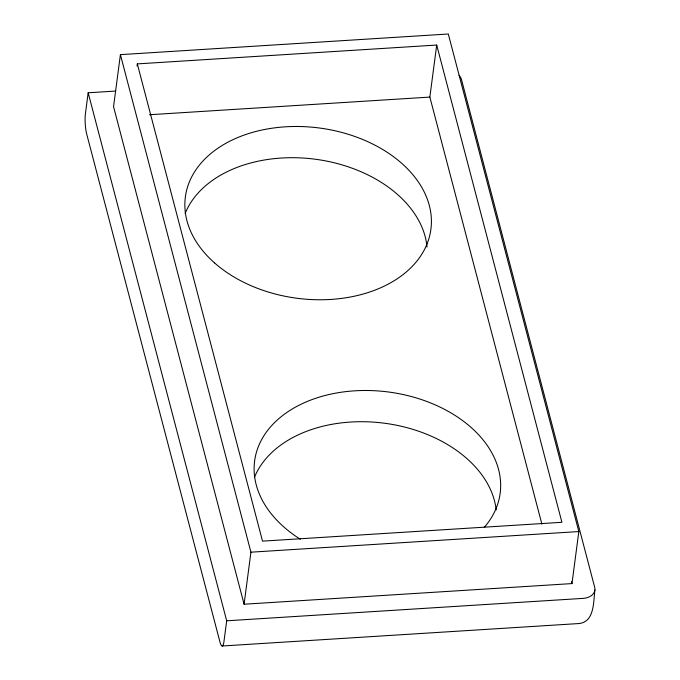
<?xml version="1.0" encoding="UTF-8"?>
<svg xmlns="http://www.w3.org/2000/svg" width="680" height="680" viewBox="0 0 680 680"><rect width="100%" height="100%" fill="white"/><g stroke="black" fill="none" stroke-linecap="round" stroke-linejoin="round"><path stroke-width="1.02" d="M88.171 92.786L85.433 113.603A14.569 2.856 86.4 0 0 86.725 134.164L219.921 641.869A14.569 2.856 86.4 0 0 223.95 641.614L226.695 620.798L88.171 92.786L115.668 91.052M120.403 54.638L113.552 106.666L244.086 604.222L571.973 583.585L578.825 531.556L448.298 34L120.403 54.638L250.928 552.185L244.086 604.222M137.045 65.977L137.326 63.895L436.704 45.05L561.909 522.299L262.523 541.135L137.326 63.895M541.866 524.042L429.853 97.087L436.704 45.05M594.898 589.976C593.394 601.366 594.745 622.285 578.612 623.568L222.207 646M149.515 114.733L429.853 97.087M250.928 552.185L578.825 531.556M226.695 620.798L583.1 598.375A14.569 10.098 7.5 0 0 594.694 587.316L461.499 79.611A14.569 10.098 7.5 0 0 459.034 75.403M571.438 581.536L571.973 583.585M185.138 213.469A123.828 85.859 7.5 0 1 316.447 159.383A123.828 85.859 7.5 0 1 427.031 247.019M300.339 539.231A123.828 85.859 7.5 0 1 277.338 419.968A123.828 85.859 7.5 0 1 444.185 409.173A123.828 85.859 7.5 0 1 484.296 527.323M254.397 477.479A123.828 85.859 7.5 0 1 384.974 423.291A123.828 85.859 7.5 0 1 496.188 509.983M214.514 262.888A123.828 85.859 7.5 0 0 424.397 249.679A123.828 85.859 7.5 0 0 285.49 126.811A123.828 85.859 7.5 0 0 214.514 262.888"/></g></svg>
